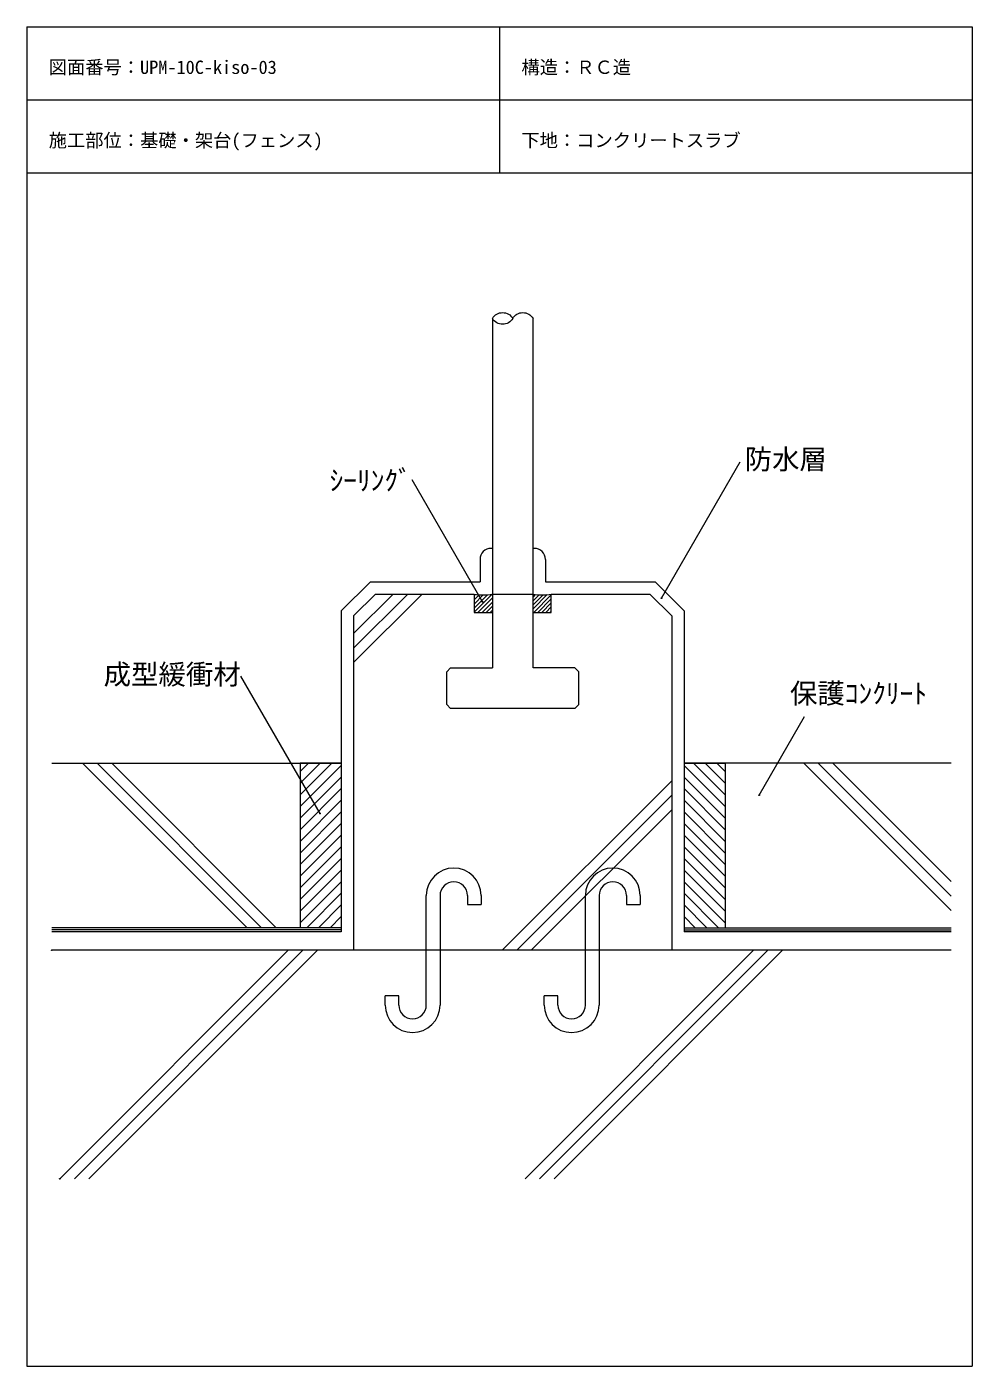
# Model space of a CAD drawing. Units: millimetres, scale not verified. Extents: x -517 to 518, y -673 to 792.
import ezdxf
from ezdxf.enums import TextEntityAlignment as Align

# ---------------------------------------------------------------- set-up
doc = ezdxf.new("R2010")
doc.units = ezdxf.units.MM
doc.header["$PDMODE"] = 32
doc.header["$PDSIZE"] = 0.8
doc.layers.add('0-0', color=2, linetype='Continuous', lineweight=13)
doc.styles.add('ＭＳ ゴシック', font='')
doc.styles.get('ＭＳ ゴシック').set_extended_font_data('MS Gothic')

msp = doc.modelspace()

# ---------------------------------------------------------------- linework, layer by layer
at = {"layer": '0-0', "color": 7}
for p, q in [((-516.864, 792.357), (517.853, 792.357)), ((0.494, 792.357), (0.494, 632.357)), ((517.853, 792.357), (517.853, -673.469)), ((-516.864, 712.357), (517.853, 712.357)), ((-516.864, 632.357), (517.853, 632.357)), ((177.88, 167.071), (264.026, 316.281)), ((-18.182, 163.141), (-95.168, 296.486)), ((-135.265, 171.513), (-159.13, 147.648)), ((-159.13, 128.302), (-115.919, 171.513)), ((-159.13, 112.392), (-100.009, 171.513)), ((-159.13, 96.483), (-84.099, 171.513)), ((-135.265, 171.513), (-27.293, 171.513)), ((-27.293, 171.513), (-27.293, 151.513)), ((-7.293, 171.513), (37.162, 171.513)), ((57.162, 171.513), (165.134, 171.513)), ((165.134, 171.513), (188.999, 147.648)), ((-159.13, 147.648), (-159.13, -218.29)), ((-27.293, 151.513), (-7.293, 151.513)), ((188.999, 147.648), (188.999, -218.29)), ((-195.936, -68.535), (-282.599, 81.57)), ((284.675, -48.578), (334.441, 37.62)), ((-489.488, -13.54), (-172.63, -13.54)), ((-455.716, -13.54), (-275.716, -193.54)), ((-439.806, -13.54), (-259.806, -193.54)), ((-423.896, -13.54), (-243.896, -193.54)), ((494.799, -13.54), (202.499, -13.54)), ((333.505, -13.54), (494.799, -174.835)), ((349.415, -13.54), (494.799, -158.925)), ((365.324, -13.54), (494.799, -143.015)), ((3.395, -218.29), (188.999, -32.686)), ((19.304, -218.29), (188.999, -48.596)), ((35.214, -218.29), (188.999, -64.506)), ((-172.63, -193.54), (-489.488, -193.54)), ((202.499, -193.54), (494.799, -193.54)), ((494.799, -218.29), (-489.488, -218.29)), ((-480.685, -468.29), (-230.685, -218.29)), ((-464.775, -468.29), (-214.775, -218.29)), ((-448.865, -468.29), (-198.865, -218.29)), ((28.432, -468.29), (278.432, -218.29)), ((44.342, -468.29), (294.342, -218.29)), ((60.252, -468.29), (310.252, -218.29))]:
    msp.add_line(p, q, dxfattribs=at)
at = {"layer": '0-0'}
for p, q in [((-7.293, 473.206), (-6.357, 474.594)), ((-7.293, 473.206), (-7.293, 90.759)), ((-6.357, 471.817), (-7.293, 473.206)), ((-6.357, 474.594), (-5.248, 475.851)), ((-5.248, 470.561), (-6.357, 471.817)), ((-5.248, 475.851), (-3.985, 476.953)), ((-3.985, 469.459), (-5.248, 470.561)), ((-3.985, 476.953), (-2.589, 477.882)), ((-2.589, 468.53), (-3.985, 469.459)), ((-2.589, 477.882), (-1.084, 478.62)), ((-1.084, 478.62), (0.504, 479.157)), ((0.504, 479.157), (2.148, 479.483)), ((2.148, 479.483), (3.821, 479.592)), ((3.821, 479.592), (5.494, 479.483)), ((5.494, 479.483), (7.138, 479.157)), ((7.138, 479.157), (8.726, 478.62)), ((8.726, 478.62), (10.231, 477.882)), ((10.231, 477.882), (11.627, 476.953)), ((11.627, 469.459), (10.231, 468.53)), ((11.627, 476.953), (12.89, 475.851)), ((12.89, 470.561), (11.627, 469.459)), ((12.89, 475.851), (13.999, 474.594)), ((13.999, 471.817), (12.89, 470.561)), ((13.999, 474.594), (14.935, 473.206)), ((14.935, 473.206), (13.999, 471.817)), ((14.935, 473.206), (15.87, 474.594)), ((15.87, 474.594), (16.979, 475.851)), ((16.979, 475.851), (18.242, 476.953)), ((18.242, 476.953), (19.638, 477.882)), ((19.638, 477.882), (21.143, 478.62)), ((21.143, 478.62), (22.731, 479.157)), ((22.731, 479.157), (24.375, 479.483)), ((24.375, 479.483), (26.048, 479.592)), ((26.048, 479.592), (27.721, 479.483)), ((27.721, 479.483), (29.365, 479.157)), ((29.365, 479.157), (30.953, 478.62)), ((30.953, 478.62), (32.458, 477.882)), ((32.458, 477.882), (33.854, 476.953)), ((33.854, 476.953), (35.117, 475.851)), ((35.117, 475.851), (36.227, 474.594)), ((36.227, 474.594), (37.162, 473.206)), ((37.162, 90.759), (37.162, 473.206)), ((-1.084, 467.792), (-2.589, 468.53)), ((0.504, 467.255), (-1.084, 467.792)), ((2.148, 466.929), (0.504, 467.255)), ((3.821, 466.82), (2.148, 466.929)), ((5.494, 466.929), (3.821, 466.82)), ((7.138, 467.255), (5.494, 466.929)), ((8.726, 467.792), (7.138, 467.255)), ((10.231, 468.53), (8.726, 467.792)), ((-7.567, 171.465), (-27.293, 151.739)), ((-25.611, 171.24), (-27.293, 169.558)), ((-12.664, 170.822), (-27.293, 156.194)), ((-21.599, 170.797), (-27.293, 165.103)), ((-17.304, 170.637), (-27.293, 160.649)), ((-7.293, 167.284), (-23.064, 151.513)), ((-7.293, 162.83), (-18.609, 151.513)), ((39.687, 171.123), (37.162, 168.598)), ((52.845, 170.917), (37.162, 155.234)), ((43.756, 170.737), (37.162, 164.143)), ((48.118, 170.645), (37.162, 159.688)), ((57.162, 170.779), (37.896, 151.513)), ((57.162, 166.324), (42.35, 151.513)), ((57.162, 161.869), (46.805, 151.513)), ((-7.293, 158.375), (-14.154, 151.513)), ((-7.293, 153.92), (-9.7, 151.513)), ((57.162, 157.415), (51.26, 151.513)), ((57.162, 152.96), (55.715, 151.513)), ((-53.05, 90.759), (-57.293, 86.516)), ((-53.05, 90.759), (-7.293, 90.759)), ((82.919, 90.759), (37.162, 90.759)), ((82.919, 90.759), (87.162, 86.516)), ((-57.293, 50.547), (-57.293, 86.516)), ((87.162, 50.547), (87.162, 86.516)), ((-57.293, 50.547), (-53.05, 46.305)), ((82.919, 46.305), (-53.05, 46.305)), ((87.162, 50.547), (82.919, 46.305))]:
    msp.add_line(p, q, dxfattribs=at)
at = {"layer": '0-0', "color": 4}
for p, q in [((-7.293, 221.513), (-8.793, 221.513)), ((38.662, 221.513), (37.162, 221.513)), ((-20.793, 209.513), (-20.793, 185.013)), ((-140.857, 185.013), (-172.63, 153.24)), ((-140.857, 185.013), (-20.793, 185.013)), ((170.726, 185.013), (202.499, 153.24)), ((202.499, 153.24), (202.499, -198.04)), ((494.799, -198.04), (202.499, -198.04))]:
    msp.add_line(p, q, dxfattribs=at)
at = {"layer": '0-0', "color": 5}
for p, q in [((-217.63, -13.54), (-217.63, -193.54)), ((-172.63, -13.54), (-217.63, -13.54)), ((-182.967, -13.54), (-217.63, -48.203)), ((-195.694, -13.54), (-217.63, -35.476)), ((-208.422, -13.54), (-217.63, -22.748)), ((202.499, -13.54), (247.499, -13.54)), ((212.836, -13.54), (247.499, -48.203)), ((225.563, -13.54), (247.499, -35.476)), ((238.291, -13.54), (247.499, -22.748)), ((247.499, -13.54), (247.499, -193.54)), ((-172.63, -15.931), (-217.63, -60.931)), ((-172.63, -28.659), (-217.63, -73.659)), ((202.499, -15.931), (247.499, -60.931)), ((202.499, -28.659), (247.499, -73.659)), ((-172.63, -41.387), (-217.63, -86.387)), ((202.499, -41.387), (247.499, -86.387)), ((-172.63, -54.115), (-217.63, -99.115)), ((202.499, -54.115), (247.499, -99.115)), ((-172.63, -66.843), (-217.63, -111.843)), ((202.499, -66.843), (247.499, -111.843)), ((-172.63, -79.571), (-217.63, -124.571)), ((202.499, -79.571), (247.499, -124.571)), ((-172.63, -92.299), (-217.63, -137.299)), ((202.499, -92.299), (247.499, -137.299)), ((-172.63, -105.027), (-217.63, -150.027)), ((202.499, -105.027), (247.499, -150.027)), ((-172.63, -117.755), (-217.63, -162.755)), ((-172.63, -130.483), (-217.63, -175.483)), ((202.499, -117.755), (247.499, -162.755)), ((202.499, -130.483), (247.499, -175.483)), ((-172.63, -143.211), (-217.63, -188.211)), ((202.499, -143.211), (247.499, -188.211)), ((-172.63, -155.938), (-210.231, -193.54)), ((202.499, -155.938), (240.1, -193.54)), ((-172.63, -168.666), (-197.504, -193.54)), ((202.499, -168.666), (227.373, -193.54)), ((-172.63, -181.394), (-184.776, -193.54)), ((202.499, -181.394), (214.645, -193.54)), ((-172.63, -195.79), (-489.488, -195.79)), ((202.499, -195.79), (494.799, -195.79))]:
    msp.add_line(p, q, dxfattribs=at)
at = {"layer": '0-0', "color": 1}
for p, q in [((-79.598, -278.29), (-79.598, -158.29)), ((-64.598, -158.29), (-64.598, -278.29)), ((-34.598, -158.29), (-34.598, -168.29)), ((-19.598, -158.29), (-19.598, -168.29)), ((94.466, -278.29), (94.466, -158.29)), ((109.466, -158.29), (109.466, -278.29)), ((139.466, -158.29), (139.466, -168.29)), ((154.466, -158.29), (154.466, -168.29)), ((-34.598, -168.29), (-19.598, -168.29)), ((139.466, -168.29), (154.466, -168.29)), ((-109.598, -268.29), (-124.598, -268.29)), ((-124.598, -278.29), (-124.598, -268.29)), ((-109.598, -278.29), (-109.598, -268.29)), ((64.466, -268.29), (49.466, -268.29)), ((49.466, -278.29), (49.466, -268.29)), ((64.466, -278.29), (64.466, -268.29))]:
    msp.add_line(p, q, dxfattribs=at)
at = {"layer": '0-0', "color": 7}
for points in [[(-516.864, 792.357), (-516.864, -673.469), (517.853, -673.469)], [(37.162, 151.513), (57.162, 151.513), (57.162, 171.513)]]:
    msp.add_lwpolyline(points, dxfattribs=at)
at = {"layer": '0-0', "color": 4}
for points in [[(50.662, 209.513), (50.662, 185.013), (170.726, 185.013)], [(-172.63, 153.24), (-172.63, -198.04), (-489.488, -198.04)]]:
    msp.add_lwpolyline(points, dxfattribs=at)
for centre, start, end in [((-8.793, 209.513), 90, 180), ((38.662, 209.513), 0, 90)]:
    msp.add_arc(centre, 12, start, end, dxfattribs=at)
at = {"layer": '0-0', "color": 1}
for centre, radius, start, end in [((-49.598, -158.29), 30, 0, 180), ((124.466, -158.29), 30, 0, 180), ((-49.598, -158.29), 15, 0, 180), ((124.466, -158.29), 15, 0, 180), ((-94.598, -278.29), 30, 180, 0), ((-94.598, -278.29), 15, 180, 0), ((79.466, -278.29), 30, 180, 0), ((79.466, -278.29), 15, 180, 0)]:
    msp.add_arc(centre, radius, start, end, dxfattribs=at)
at = {"layer": '0-0'}
for centre in [(-17.293, 199.042), (47.162, 199.042)]:
    msp.add_ellipse(centre, major_axis=(40.579, 0), ratio=0.7, start_param=4.46338904, end_param=4.96138892, dxfattribs=at)
at = {"layer": '0-0', "color": 7}
for p in [(-18.182, 163.141), (177.88, 167.071), (284.675, -48.578), (-195.936, -68.535), (-489.488, -218.29), (-480.685, -468.29)]:
    msp.add_point(p, dxfattribs=at)

# ---------------------------------------------------------------- texts
at = {"layer": '0-0', "color": 7, "style": 'ＭＳ ゴシック'}
for s, height, p in [('図面番号：UPM-10C-kiso-03', 14.66, (-492.864, 736.357)), ('構造：ＲＣ造', 14.66, (24.494, 736.357)), ('施工部位：基礎・架台(フェンス)', 14.66, (-492.864, 656.357)), ('下地：コンクリートスラブ', 14.66, (24.494, 656.357)), ('防水層', 21.99, (268.804, 301.505)), ('ｼｰﾘﾝｸﾞ', 21.99, (-185.484, 278.335)), ('成型緩衝材', 21.99, (-432.732, 66.008)), ('保護ｺﾝｸﾘｰﾄ', 21.99, (318.422, 45.287))]:
    msp.add_text(s, height=height, dxfattribs=at).set_placement(p, align=Align.BOTTOM_LEFT)

doc.saveas('drawing.dxf')
